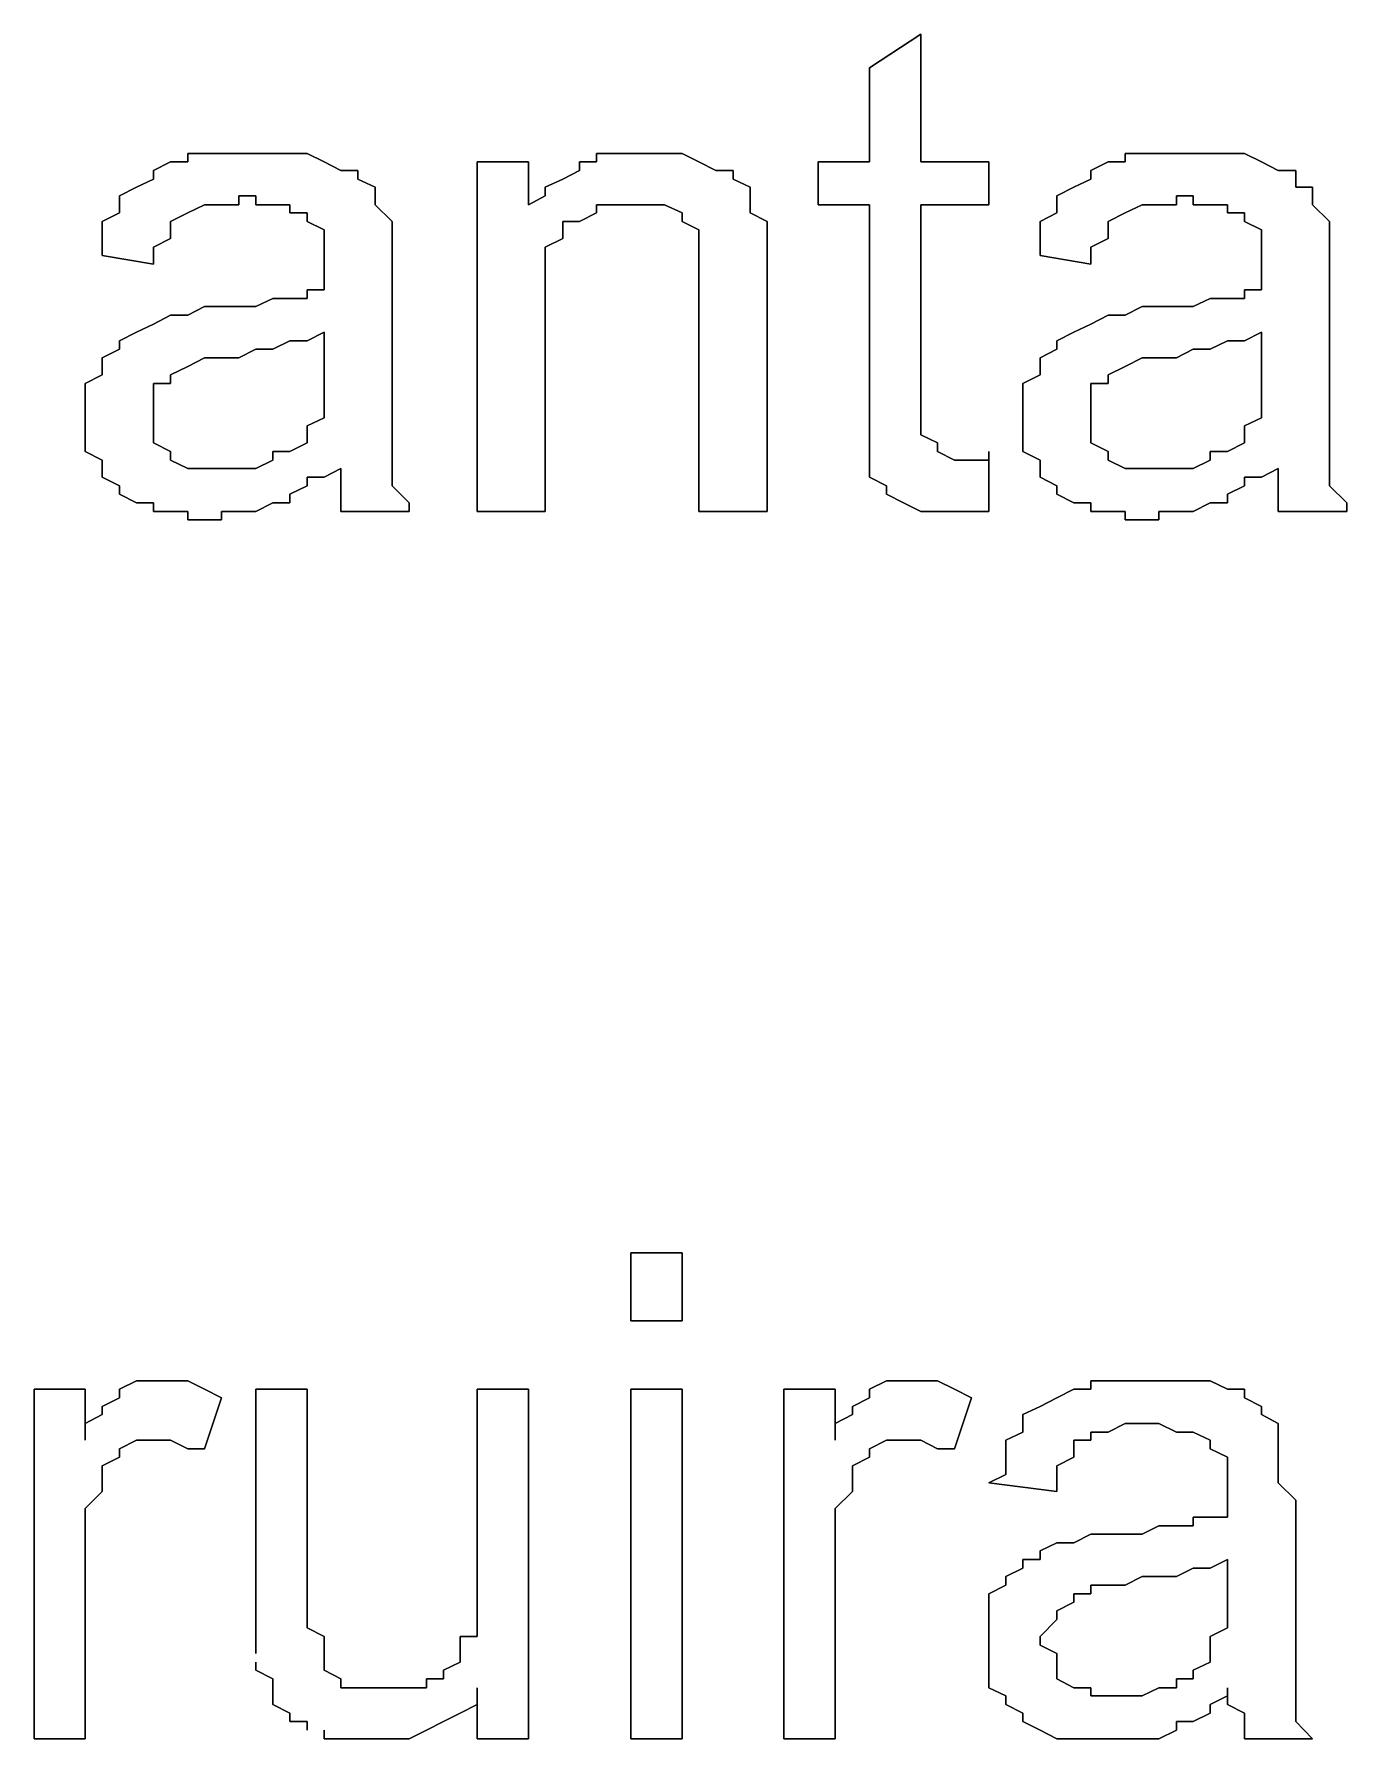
# Model space of a CAD drawing. Header units: metres. Extents: x 2.9 to 42.8, y 1.7 to 28.7.
# Drawn here: x 38.4704 to 38.7421, y 17.8364 to 18.1892 of the extents above; entities that cross this region are included whole.
import ezdxf

# ---------------------------------------------------------------- set-up
doc = ezdxf.new("R2010")
doc.units = ezdxf.units.M
doc.layers.add('GRIS', color=8, linetype='Continuous')

msp = doc.modelspace()

# ---------------------------------------------------------------- linework, layer by layer
at = {"layer": 'GRIS', "lineweight": -3}
for points in [[(38.6539, 18.1892), (38.6433, 18.1822), (38.6539, 18.1892)], [(38.6539, 18.1628), (38.6539, 18.1892), (38.6539, 18.1628)], [(38.6433, 18.1822), (38.6433, 18.1628), (38.6433, 18.1822)], [(38.4986, 18.1628), (38.4951, 18.161), (38.4986, 18.1628)], [(38.5022, 18.1628), (38.4986, 18.1628), (38.5022, 18.1628)], [(38.5057, 18.1645), (38.5022, 18.1645), (38.5057, 18.1645)], [(38.5022, 18.1645), (38.5022, 18.1628), (38.5022, 18.1645)], [(38.5092, 18.1645), (38.5057, 18.1645), (38.5092, 18.1645)], [(38.5128, 18.1645), (38.5092, 18.1645), (38.5128, 18.1645)], [(38.5163, 18.1645), (38.5128, 18.1645), (38.5163, 18.1645)], [(38.5198, 18.1645), (38.5163, 18.1645), (38.5198, 18.1645)], [(38.5233, 18.1645), (38.5198, 18.1645), (38.5233, 18.1645)], [(38.5269, 18.1645), (38.5233, 18.1645), (38.5269, 18.1645)], [(38.5304, 18.1628), (38.5269, 18.1645), (38.5304, 18.1628)], [(38.5339, 18.161), (38.5304, 18.1628), (38.5339, 18.161)], [(38.5727, 18.1628), (38.5621, 18.1628), (38.5727, 18.1628)], [(38.5621, 18.1628), (38.5621, 18.0904), (38.5621, 18.1628)], [(38.5727, 18.1539), (38.5727, 18.1628), (38.5727, 18.1539)], [(38.5868, 18.1628), (38.5833, 18.1628), (38.5868, 18.1628)], [(38.5833, 18.1628), (38.5833, 18.161), (38.5833, 18.1628)], [(38.5904, 18.1645), (38.5868, 18.1645), (38.5904, 18.1645)], [(38.5868, 18.1645), (38.5868, 18.1628), (38.5868, 18.1645)], [(38.5939, 18.1645), (38.5904, 18.1645), (38.5939, 18.1645)], [(38.5974, 18.1645), (38.5939, 18.1645), (38.5974, 18.1645)], [(38.6009, 18.1645), (38.5974, 18.1645), (38.6009, 18.1645)], [(38.6045, 18.1645), (38.6009, 18.1645), (38.6045, 18.1645)], [(38.608, 18.1628), (38.6045, 18.1645), (38.608, 18.1628)], [(38.6115, 18.161), (38.608, 18.1628), (38.6115, 18.161)], [(38.6433, 18.1628), (38.6327, 18.1628), (38.6433, 18.1628)], [(38.6327, 18.1628), (38.6327, 18.1539), (38.6327, 18.1628)], [(38.668, 18.1628), (38.6539, 18.1628), (38.668, 18.1628)], [(38.668, 18.1539), (38.668, 18.1628), (38.668, 18.1539)], [(38.6927, 18.1628), (38.6891, 18.161), (38.6927, 18.1628)], [(38.6962, 18.1628), (38.6927, 18.1628), (38.6962, 18.1628)], [(38.6997, 18.1645), (38.6962, 18.1645), (38.6997, 18.1645)], [(38.6962, 18.1645), (38.6962, 18.1628), (38.6962, 18.1645)], [(38.7032, 18.1645), (38.6997, 18.1645), (38.7032, 18.1645)], [(38.7068, 18.1645), (38.7032, 18.1645), (38.7068, 18.1645)], [(38.7103, 18.1645), (38.7068, 18.1645), (38.7103, 18.1645)], [(38.7138, 18.1645), (38.7103, 18.1645), (38.7138, 18.1645)], [(38.7174, 18.1645), (38.7138, 18.1645), (38.7174, 18.1645)], [(38.7209, 18.1645), (38.7174, 18.1645), (38.7209, 18.1645)], [(38.7244, 18.1628), (38.7209, 18.1645), (38.7244, 18.1628)], [(38.7279, 18.161), (38.7244, 18.1628), (38.7279, 18.161)], [(38.4951, 18.1592), (38.4916, 18.1575), (38.4951, 18.1592)], [(38.4951, 18.161), (38.4951, 18.1592), (38.4951, 18.161)], [(38.5374, 18.161), (38.5339, 18.161), (38.5374, 18.161)], [(38.5374, 18.1592), (38.5374, 18.161), (38.5374, 18.1592)], [(38.541, 18.1575), (38.5374, 18.1592), (38.541, 18.1575)], [(38.5798, 18.1592), (38.5762, 18.1575), (38.5798, 18.1592)], [(38.5833, 18.161), (38.5798, 18.1592), (38.5833, 18.161)], [(38.6151, 18.161), (38.6115, 18.161), (38.6151, 18.161)], [(38.6151, 18.1592), (38.6151, 18.161), (38.6151, 18.1592)], [(38.6186, 18.1575), (38.6151, 18.1592), (38.6186, 18.1575)], [(38.6891, 18.1592), (38.6856, 18.1575), (38.6891, 18.1592)], [(38.6891, 18.161), (38.6891, 18.1592), (38.6891, 18.161)], [(38.7315, 18.161), (38.7279, 18.161), (38.7315, 18.161)], [(38.7315, 18.1592), (38.7315, 18.161), (38.7315, 18.1592)], [(38.7315, 18.1575), (38.7315, 18.1592), (38.7315, 18.1575)], [(38.4916, 18.1575), (38.4881, 18.1557), (38.4916, 18.1575)], [(38.4881, 18.1557), (38.4881, 18.1539), (38.4881, 18.1557)], [(38.5128, 18.1539), (38.5128, 18.1557), (38.5128, 18.1539)], [(38.5128, 18.1557), (38.5163, 18.1557), (38.5128, 18.1557)], [(38.5163, 18.1557), (38.5163, 18.1539), (38.5163, 18.1557)], [(38.541, 18.1557), (38.541, 18.1575), (38.541, 18.1557)], [(38.541, 18.1539), (38.541, 18.1557), (38.541, 18.1539)], [(38.5762, 18.1557), (38.5727, 18.1539), (38.5762, 18.1557)], [(38.5762, 18.1575), (38.5762, 18.1557), (38.5762, 18.1575)], [(38.6186, 18.1557), (38.6186, 18.1575), (38.6186, 18.1557)], [(38.6186, 18.1539), (38.6186, 18.1557), (38.6186, 18.1539)], [(38.6856, 18.1575), (38.6821, 18.1557), (38.6856, 18.1575)], [(38.6821, 18.1557), (38.6821, 18.1539), (38.6821, 18.1557)], [(38.7068, 18.1539), (38.7068, 18.1557), (38.7068, 18.1539)], [(38.7068, 18.1557), (38.7103, 18.1557), (38.7068, 18.1557)], [(38.7103, 18.1557), (38.7103, 18.1539), (38.7103, 18.1557)], [(38.735, 18.1575), (38.7315, 18.1575), (38.735, 18.1575)], [(38.735, 18.1557), (38.735, 18.1575), (38.735, 18.1557)], [(38.735, 18.1539), (38.735, 18.1557), (38.735, 18.1539)], [(38.4881, 18.1522), (38.4845, 18.1504), (38.4881, 18.1522)], [(38.4881, 18.1539), (38.4881, 18.1522), (38.4881, 18.1539)], [(38.4986, 18.1504), (38.5022, 18.1522), (38.4986, 18.1504)], [(38.5022, 18.1522), (38.5057, 18.1539), (38.5022, 18.1522)], [(38.5057, 18.1539), (38.5092, 18.1539), (38.5057, 18.1539)], [(38.5092, 18.1539), (38.5128, 18.1539), (38.5092, 18.1539)], [(38.5163, 18.1539), (38.5198, 18.1539), (38.5163, 18.1539)], [(38.5198, 18.1539), (38.5233, 18.1539), (38.5198, 18.1539)], [(38.5233, 18.1539), (38.5233, 18.1522), (38.5233, 18.1539)], [(38.5233, 18.1522), (38.5269, 18.1522), (38.5233, 18.1522)], [(38.5269, 18.1522), (38.5269, 18.1504), (38.5269, 18.1522)], [(38.5445, 18.1504), (38.541, 18.1539), (38.5445, 18.1504)], [(38.5833, 18.1504), (38.5868, 18.1522), (38.5833, 18.1504)], [(38.5868, 18.1522), (38.5868, 18.1539), (38.5868, 18.1522)], [(38.5868, 18.1539), (38.5904, 18.1539), (38.5868, 18.1539)], [(38.5904, 18.1539), (38.5939, 18.1539), (38.5904, 18.1539)], [(38.5939, 18.1539), (38.5974, 18.1539), (38.5939, 18.1539)], [(38.5974, 18.1539), (38.6009, 18.1539), (38.5974, 18.1539)], [(38.6009, 18.1539), (38.6045, 18.1522), (38.6009, 18.1539)], [(38.6045, 18.1522), (38.6045, 18.1504), (38.6045, 18.1522)], [(38.6186, 18.1522), (38.6186, 18.1539), (38.6186, 18.1522)], [(38.6221, 18.1504), (38.6186, 18.1522), (38.6221, 18.1504)], [(38.6327, 18.1539), (38.6433, 18.1539), (38.6327, 18.1539)], [(38.6433, 18.1539), (38.6433, 18.1116), (38.6433, 18.1539)], [(38.6539, 18.1116), (38.6539, 18.1539), (38.6539, 18.1116)], [(38.6539, 18.1539), (38.668, 18.1539), (38.6539, 18.1539)], [(38.6821, 18.1522), (38.6786, 18.1504), (38.6821, 18.1522)], [(38.6821, 18.1539), (38.6821, 18.1522), (38.6821, 18.1539)], [(38.6927, 18.1504), (38.6962, 18.1522), (38.6927, 18.1504)], [(38.6962, 18.1522), (38.6997, 18.1539), (38.6962, 18.1522)], [(38.6997, 18.1539), (38.7032, 18.1539), (38.6997, 18.1539)], [(38.7032, 18.1539), (38.7068, 18.1539), (38.7032, 18.1539)], [(38.7103, 18.1539), (38.7138, 18.1539), (38.7103, 18.1539)], [(38.7138, 18.1539), (38.7174, 18.1539), (38.7138, 18.1539)], [(38.7174, 18.1539), (38.7174, 18.1522), (38.7174, 18.1539)], [(38.7174, 18.1522), (38.7209, 18.1522), (38.7174, 18.1522)], [(38.7209, 18.1522), (38.7209, 18.1504), (38.7209, 18.1522)], [(38.7385, 18.1504), (38.735, 18.1539), (38.7385, 18.1504)], [(38.4845, 18.1504), (38.4845, 18.1469), (38.4845, 18.1504)], [(38.4986, 18.1487), (38.4986, 18.1504), (38.4986, 18.1487)], [(38.4986, 18.1469), (38.4986, 18.1487), (38.4986, 18.1469)], [(38.5269, 18.1504), (38.5304, 18.1487), (38.5269, 18.1504)], [(38.5304, 18.1487), (38.5304, 18.1469), (38.5304, 18.1487)], [(38.5445, 18.1487), (38.5445, 18.1504), (38.5445, 18.1487)], [(38.5445, 18.1469), (38.5445, 18.1487), (38.5445, 18.1469)], [(38.5798, 18.1487), (38.5798, 18.1504), (38.5798, 18.1487)], [(38.5798, 18.1504), (38.5833, 18.1504), (38.5798, 18.1504)], [(38.5798, 18.1469), (38.5798, 18.1487), (38.5798, 18.1469)], [(38.6045, 18.1504), (38.608, 18.1487), (38.6045, 18.1504)], [(38.608, 18.1487), (38.608, 18.1469), (38.608, 18.1487)], [(38.6221, 18.1469), (38.6221, 18.1504), (38.6221, 18.1469)], [(38.6786, 18.1504), (38.6786, 18.1469), (38.6786, 18.1504)], [(38.6927, 18.1487), (38.6927, 18.1504), (38.6927, 18.1487)], [(38.6927, 18.1469), (38.6927, 18.1487), (38.6927, 18.1469)], [(38.7209, 18.1504), (38.7244, 18.1487), (38.7209, 18.1504)], [(38.7244, 18.1487), (38.7244, 18.1469), (38.7244, 18.1487)], [(38.7385, 18.1487), (38.7385, 18.1504), (38.7385, 18.1487)], [(38.7385, 18.1469), (38.7385, 18.1487), (38.7385, 18.1469)], [(38.4845, 18.1469), (38.4845, 18.1451), (38.4845, 18.1469)], [(38.4845, 18.1451), (38.4845, 18.1434), (38.4845, 18.1451)], [(38.4951, 18.1451), (38.4986, 18.1469), (38.4951, 18.1451)], [(38.4951, 18.1416), (38.4951, 18.1451), (38.4951, 18.1416)], [(38.5304, 18.1469), (38.5304, 18.1451), (38.5304, 18.1469)], [(38.5304, 18.1451), (38.5304, 18.1434), (38.5304, 18.1451)], [(38.5445, 18.1451), (38.5445, 18.1469), (38.5445, 18.1451)], [(38.5445, 18.1434), (38.5445, 18.1451), (38.5445, 18.1434)], [(38.5762, 18.1451), (38.5798, 18.1469), (38.5762, 18.1451)], [(38.5762, 18.1434), (38.5762, 18.1451), (38.5762, 18.1434)], [(38.608, 18.1469), (38.608, 18.1451), (38.608, 18.1469)], [(38.608, 18.1451), (38.608, 18.1434), (38.608, 18.1451)], [(38.6221, 18.1451), (38.6221, 18.1469), (38.6221, 18.1451)], [(38.6221, 18.1434), (38.6221, 18.1451), (38.6221, 18.1434)], [(38.6786, 18.1469), (38.6786, 18.1451), (38.6786, 18.1469)], [(38.6786, 18.1451), (38.6786, 18.1434), (38.6786, 18.1451)], [(38.6891, 18.1451), (38.6927, 18.1469), (38.6891, 18.1451)], [(38.6891, 18.1416), (38.6891, 18.1451), (38.6891, 18.1416)], [(38.7244, 18.1469), (38.7244, 18.1451), (38.7244, 18.1469)], [(38.7244, 18.1451), (38.7244, 18.1434), (38.7244, 18.1451)], [(38.7385, 18.1451), (38.7385, 18.1469), (38.7385, 18.1451)], [(38.7385, 18.1434), (38.7385, 18.1451), (38.7385, 18.1434)], [(38.4845, 18.1434), (38.4951, 18.1416), (38.4845, 18.1434)], [(38.5304, 18.1434), (38.5304, 18.1398), (38.5304, 18.1434)], [(38.5445, 18.1398), (38.5445, 18.1434), (38.5445, 18.1398)], [(38.5762, 18.1398), (38.5762, 18.1434), (38.5762, 18.1398)], [(38.608, 18.1434), (38.608, 18.1398), (38.608, 18.1434)], [(38.6221, 18.1416), (38.6221, 18.1434), (38.6221, 18.1416)], [(38.6221, 18.1381), (38.6221, 18.1416), (38.6221, 18.1381)], [(38.6786, 18.1434), (38.6891, 18.1416), (38.6786, 18.1434)], [(38.7244, 18.1434), (38.7244, 18.1398), (38.7244, 18.1434)], [(38.7385, 18.1398), (38.7385, 18.1434), (38.7385, 18.1398)], [(38.5304, 18.1398), (38.5304, 18.1363), (38.5304, 18.1398)], [(38.5445, 18.1381), (38.5445, 18.1398), (38.5445, 18.1381)], [(38.5445, 18.1222), (38.5445, 18.1381), (38.5445, 18.1222)], [(38.5762, 18.1381), (38.5762, 18.1398), (38.5762, 18.1381)], [(38.5762, 18.1363), (38.5762, 18.1381), (38.5762, 18.1363)], [(38.608, 18.1398), (38.608, 18.1381), (38.608, 18.1398)], [(38.608, 18.1381), (38.608, 18.1345), (38.608, 18.1381)], [(38.6221, 18.1363), (38.6221, 18.1381), (38.6221, 18.1363)], [(38.7244, 18.1398), (38.7244, 18.1363), (38.7244, 18.1398)], [(38.7385, 18.1381), (38.7385, 18.1398), (38.7385, 18.1381)], [(38.7385, 18.1222), (38.7385, 18.1381), (38.7385, 18.1222)], [(38.5198, 18.1345), (38.5163, 18.1328), (38.5198, 18.1345)], [(38.5233, 18.1345), (38.5198, 18.1345), (38.5233, 18.1345)], [(38.5269, 18.1345), (38.5233, 18.1345), (38.5269, 18.1345)], [(38.5304, 18.1363), (38.5269, 18.1363), (38.5304, 18.1363)], [(38.5269, 18.1363), (38.5269, 18.1345), (38.5269, 18.1363)], [(38.5762, 18.1328), (38.5762, 18.1363), (38.5762, 18.1328)], [(38.608, 18.1345), (38.608, 18.0904), (38.608, 18.1345)], [(38.6221, 18.0904), (38.6221, 18.1363), (38.6221, 18.0904)], [(38.7138, 18.1345), (38.7103, 18.1328), (38.7138, 18.1345)], [(38.7174, 18.1345), (38.7138, 18.1345), (38.7174, 18.1345)], [(38.7209, 18.1345), (38.7174, 18.1345), (38.7209, 18.1345)], [(38.7244, 18.1363), (38.7209, 18.1363), (38.7244, 18.1363)], [(38.7209, 18.1363), (38.7209, 18.1345), (38.7209, 18.1363)], [(38.4986, 18.131), (38.4951, 18.1292), (38.4986, 18.131)], [(38.5022, 18.131), (38.4986, 18.131), (38.5022, 18.131)], [(38.5057, 18.1328), (38.5022, 18.131), (38.5057, 18.1328)], [(38.5092, 18.1328), (38.5057, 18.1328), (38.5092, 18.1328)], [(38.5128, 18.1328), (38.5092, 18.1328), (38.5128, 18.1328)], [(38.5163, 18.1328), (38.5128, 18.1328), (38.5163, 18.1328)], [(38.5762, 18.131), (38.5762, 18.1328), (38.5762, 18.131)], [(38.5762, 18.0904), (38.5762, 18.131), (38.5762, 18.0904)], [(38.6927, 18.131), (38.6891, 18.1292), (38.6927, 18.131)], [(38.6962, 18.131), (38.6927, 18.131), (38.6962, 18.131)], [(38.6997, 18.1328), (38.6962, 18.131), (38.6997, 18.1328)], [(38.7032, 18.1328), (38.6997, 18.1328), (38.7032, 18.1328)], [(38.7068, 18.1328), (38.7032, 18.1328), (38.7068, 18.1328)], [(38.7103, 18.1328), (38.7068, 18.1328), (38.7103, 18.1328)], [(38.4916, 18.1275), (38.4881, 18.1257), (38.4916, 18.1275)], [(38.4951, 18.1292), (38.4916, 18.1275), (38.4951, 18.1292)], [(38.5269, 18.1257), (38.5304, 18.1275), (38.5269, 18.1257)], [(38.5304, 18.1275), (38.5304, 18.1222), (38.5304, 18.1275)], [(38.6856, 18.1275), (38.6821, 18.1257), (38.6856, 18.1275)], [(38.6891, 18.1292), (38.6856, 18.1275), (38.6891, 18.1292)], [(38.7209, 18.1257), (38.7244, 18.1275), (38.7209, 18.1257)], [(38.7244, 18.1275), (38.7244, 18.1222), (38.7244, 18.1275)], [(38.4881, 18.124), (38.4845, 18.1222), (38.4881, 18.124)], [(38.4881, 18.1257), (38.4881, 18.124), (38.4881, 18.1257)], [(38.5128, 18.1222), (38.5163, 18.124), (38.5128, 18.1222)], [(38.5163, 18.124), (38.5198, 18.124), (38.5163, 18.124)], [(38.5198, 18.124), (38.5233, 18.1257), (38.5198, 18.124)], [(38.5233, 18.1257), (38.5269, 18.1257), (38.5233, 18.1257)], [(38.6821, 18.124), (38.6786, 18.1222), (38.6821, 18.124)], [(38.6821, 18.1257), (38.6821, 18.124), (38.6821, 18.1257)], [(38.7068, 18.1222), (38.7103, 18.124), (38.7068, 18.1222)], [(38.7103, 18.124), (38.7138, 18.124), (38.7103, 18.124)], [(38.7138, 18.124), (38.7174, 18.1257), (38.7138, 18.124)], [(38.7174, 18.1257), (38.7209, 18.1257), (38.7174, 18.1257)], [(38.4845, 18.1222), (38.4845, 18.1204), (38.4845, 18.1222)], [(38.4845, 18.1204), (38.4845, 18.1187), (38.4845, 18.1204)], [(38.4986, 18.1187), (38.5022, 18.1204), (38.4986, 18.1187)], [(38.5022, 18.1204), (38.5057, 18.1222), (38.5022, 18.1204)], [(38.5057, 18.1222), (38.5092, 18.1222), (38.5057, 18.1222)], [(38.5092, 18.1222), (38.5128, 18.1222), (38.5092, 18.1222)], [(38.5304, 18.1222), (38.5304, 18.1187), (38.5304, 18.1222)], [(38.5445, 18.1169), (38.5445, 18.1222), (38.5445, 18.1169)], [(38.6786, 18.1222), (38.6786, 18.1204), (38.6786, 18.1222)], [(38.6786, 18.1204), (38.6786, 18.1187), (38.6786, 18.1204)], [(38.6927, 18.1187), (38.6962, 18.1204), (38.6927, 18.1187)], [(38.6962, 18.1204), (38.6997, 18.1222), (38.6962, 18.1204)], [(38.6997, 18.1222), (38.7032, 18.1222), (38.6997, 18.1222)], [(38.7032, 18.1222), (38.7068, 18.1222), (38.7032, 18.1222)], [(38.7244, 18.1222), (38.7244, 18.1187), (38.7244, 18.1222)], [(38.7385, 18.1169), (38.7385, 18.1222), (38.7385, 18.1169)], [(38.4845, 18.1187), (38.481, 18.1169), (38.4845, 18.1187)], [(38.481, 18.1169), (38.481, 18.1151), (38.481, 18.1169)], [(38.4951, 18.1134), (38.4951, 18.1169), (38.4951, 18.1134)], [(38.4951, 18.1169), (38.4986, 18.1169), (38.4951, 18.1169)], [(38.4986, 18.1169), (38.4986, 18.1187), (38.4986, 18.1169)], [(38.5304, 18.1187), (38.5304, 18.1169), (38.5304, 18.1187)], [(38.5304, 18.1169), (38.5304, 18.1151), (38.5304, 18.1169)], [(38.5445, 18.1151), (38.5445, 18.1169), (38.5445, 18.1151)], [(38.6786, 18.1187), (38.675, 18.1169), (38.6786, 18.1187)], [(38.675, 18.1169), (38.675, 18.1151), (38.675, 18.1169)], [(38.6891, 18.1134), (38.6891, 18.1169), (38.6891, 18.1134)], [(38.6891, 18.1169), (38.6927, 18.1169), (38.6891, 18.1169)], [(38.6927, 18.1169), (38.6927, 18.1187), (38.6927, 18.1169)], [(38.7244, 18.1187), (38.7244, 18.1169), (38.7244, 18.1187)], [(38.7244, 18.1169), (38.7244, 18.1151), (38.7244, 18.1169)], [(38.7385, 18.1151), (38.7385, 18.1169), (38.7385, 18.1151)], [(38.481, 18.1151), (38.481, 18.1134), (38.481, 18.1151)], [(38.481, 18.1134), (38.481, 18.1098), (38.481, 18.1134)], [(38.4951, 18.1116), (38.4951, 18.1134), (38.4951, 18.1116)], [(38.5304, 18.1151), (38.5304, 18.1116), (38.5304, 18.1151)], [(38.5445, 18.1116), (38.5445, 18.1151), (38.5445, 18.1116)], [(38.675, 18.1151), (38.675, 18.1134), (38.675, 18.1151)], [(38.675, 18.1134), (38.675, 18.1098), (38.675, 18.1134)], [(38.6891, 18.1116), (38.6891, 18.1134), (38.6891, 18.1116)], [(38.7244, 18.1151), (38.7244, 18.1116), (38.7244, 18.1151)], [(38.7385, 18.1116), (38.7385, 18.1151), (38.7385, 18.1116)], [(38.481, 18.1098), (38.481, 18.1081), (38.481, 18.1098)], [(38.4951, 18.1098), (38.4951, 18.1116), (38.4951, 18.1098)], [(38.4951, 18.1081), (38.4951, 18.1098), (38.4951, 18.1081)], [(38.5304, 18.1098), (38.5269, 18.1081), (38.5304, 18.1098)], [(38.5304, 18.1116), (38.5304, 18.1098), (38.5304, 18.1116)], [(38.5445, 18.1081), (38.5445, 18.1116), (38.5445, 18.1081)], [(38.6433, 18.1116), (38.6433, 18.1081), (38.6433, 18.1116)], [(38.6539, 18.1081), (38.6539, 18.1116), (38.6539, 18.1081)], [(38.675, 18.1098), (38.675, 18.1081), (38.675, 18.1098)], [(38.6891, 18.1098), (38.6891, 18.1116), (38.6891, 18.1098)], [(38.6891, 18.1081), (38.6891, 18.1098), (38.6891, 18.1081)], [(38.7244, 18.1098), (38.7209, 18.1081), (38.7244, 18.1098)], [(38.7244, 18.1116), (38.7244, 18.1098), (38.7244, 18.1116)], [(38.7385, 18.1081), (38.7385, 18.1116), (38.7385, 18.1081)], [(38.481, 18.1081), (38.481, 18.1046), (38.481, 18.1081)], [(38.4951, 18.1063), (38.4951, 18.1081), (38.4951, 18.1063)], [(38.4951, 18.1046), (38.4951, 18.1063), (38.4951, 18.1046)], [(38.5269, 18.1081), (38.5269, 18.1063), (38.5269, 18.1081)], [(38.5269, 18.1063), (38.5269, 18.1046), (38.5269, 18.1063)], [(38.5445, 18.1063), (38.5445, 18.1081), (38.5445, 18.1063)], [(38.5445, 18.1046), (38.5445, 18.1063), (38.5445, 18.1046)], [(38.6433, 18.1081), (38.6433, 18.1063), (38.6433, 18.1081)], [(38.6433, 18.1063), (38.6433, 18.1028), (38.6433, 18.1063)], [(38.6539, 18.1063), (38.6539, 18.1081), (38.6539, 18.1063)], [(38.6574, 18.1046), (38.6539, 18.1063), (38.6574, 18.1046)], [(38.675, 18.1081), (38.675, 18.1046), (38.675, 18.1081)], [(38.6891, 18.1063), (38.6891, 18.1081), (38.6891, 18.1063)], [(38.6891, 18.1046), (38.6891, 18.1063), (38.6891, 18.1046)], [(38.7209, 18.1081), (38.7209, 18.1063), (38.7209, 18.1081)], [(38.7209, 18.1063), (38.7209, 18.1046), (38.7209, 18.1063)], [(38.7385, 18.1063), (38.7385, 18.1081), (38.7385, 18.1063)], [(38.7385, 18.1046), (38.7385, 18.1063), (38.7385, 18.1046)], [(38.481, 18.1046), (38.481, 18.1028), (38.481, 18.1046)], [(38.481, 18.1028), (38.4845, 18.101), (38.481, 18.1028)], [(38.4986, 18.1028), (38.4951, 18.1046), (38.4986, 18.1028)], [(38.4986, 18.101), (38.4986, 18.1028), (38.4986, 18.101)], [(38.5233, 18.1028), (38.5198, 18.1028), (38.5233, 18.1028)], [(38.5198, 18.1028), (38.5198, 18.101), (38.5198, 18.1028)], [(38.5269, 18.1046), (38.5233, 18.1028), (38.5269, 18.1046)], [(38.5445, 18.1028), (38.5445, 18.1046), (38.5445, 18.1028)], [(38.5445, 18.101), (38.5445, 18.1028), (38.5445, 18.101)], [(38.6433, 18.1028), (38.6433, 18.101), (38.6433, 18.1028)], [(38.6574, 18.1028), (38.6574, 18.1046), (38.6574, 18.1028)], [(38.6609, 18.101), (38.6574, 18.1028), (38.6609, 18.101)], [(38.668, 18.1028), (38.668, 18.101), (38.668, 18.1028)], [(38.668, 18.0904), (38.668, 18.1028), (38.668, 18.0904)], [(38.675, 18.1046), (38.675, 18.1028), (38.675, 18.1046)], [(38.675, 18.1028), (38.6786, 18.101), (38.675, 18.1028)], [(38.6927, 18.1028), (38.6891, 18.1046), (38.6927, 18.1028)], [(38.6927, 18.101), (38.6927, 18.1028), (38.6927, 18.101)], [(38.7174, 18.1028), (38.7138, 18.1028), (38.7174, 18.1028)], [(38.7138, 18.1028), (38.7138, 18.101), (38.7138, 18.1028)], [(38.7209, 18.1046), (38.7174, 18.1028), (38.7209, 18.1046)], [(38.7385, 18.1028), (38.7385, 18.1046), (38.7385, 18.1028)], [(38.7385, 18.101), (38.7385, 18.1028), (38.7385, 18.101)], [(38.4845, 18.101), (38.4845, 18.0993), (38.4845, 18.101)], [(38.4845, 18.0993), (38.4845, 18.0975), (38.4845, 18.0993)], [(38.5022, 18.0993), (38.4986, 18.101), (38.5022, 18.0993)], [(38.5057, 18.0993), (38.5022, 18.0993), (38.5057, 18.0993)], [(38.5092, 18.0993), (38.5057, 18.0993), (38.5092, 18.0993)], [(38.5128, 18.0993), (38.5092, 18.0993), (38.5128, 18.0993)], [(38.5163, 18.0993), (38.5128, 18.0993), (38.5163, 18.0993)], [(38.5198, 18.101), (38.5163, 18.0993), (38.5198, 18.101)], [(38.5304, 18.0975), (38.5339, 18.0993), (38.5304, 18.0975)], [(38.5339, 18.0993), (38.5339, 18.0975), (38.5339, 18.0993)], [(38.5445, 18.0993), (38.5445, 18.101), (38.5445, 18.0993)], [(38.5445, 18.0975), (38.5445, 18.0993), (38.5445, 18.0975)], [(38.6433, 18.101), (38.6433, 18.0993), (38.6433, 18.101)], [(38.6433, 18.0993), (38.6433, 18.0975), (38.6433, 18.0993)], [(38.6644, 18.101), (38.6609, 18.101), (38.6644, 18.101)], [(38.668, 18.101), (38.6644, 18.101), (38.668, 18.101)], [(38.6786, 18.101), (38.6786, 18.0993), (38.6786, 18.101)], [(38.6786, 18.0993), (38.6786, 18.0975), (38.6786, 18.0993)], [(38.6962, 18.0993), (38.6927, 18.101), (38.6962, 18.0993)], [(38.6997, 18.0993), (38.6962, 18.0993), (38.6997, 18.0993)], [(38.7032, 18.0993), (38.6997, 18.0993), (38.7032, 18.0993)], [(38.7068, 18.0993), (38.7032, 18.0993), (38.7068, 18.0993)], [(38.7103, 18.0993), (38.7068, 18.0993), (38.7103, 18.0993)], [(38.7138, 18.101), (38.7103, 18.0993), (38.7138, 18.101)], [(38.7244, 18.0975), (38.7279, 18.0993), (38.7244, 18.0975)], [(38.7279, 18.0993), (38.7279, 18.0975), (38.7279, 18.0993)], [(38.7385, 18.0993), (38.7385, 18.101), (38.7385, 18.0993)], [(38.7385, 18.0975), (38.7385, 18.0993), (38.7385, 18.0975)], [(38.4845, 18.0975), (38.4881, 18.0957), (38.4845, 18.0975)], [(38.4881, 18.0957), (38.4881, 18.094), (38.4881, 18.0957)], [(38.5233, 18.094), (38.5269, 18.0957), (38.5233, 18.094)], [(38.5269, 18.0957), (38.5269, 18.0975), (38.5269, 18.0957)], [(38.5269, 18.0975), (38.5304, 18.0975), (38.5269, 18.0975)], [(38.5339, 18.0975), (38.5339, 18.0957), (38.5339, 18.0975)], [(38.5339, 18.0957), (38.5339, 18.0922), (38.5339, 18.0957)], [(38.5445, 18.0957), (38.5445, 18.0975), (38.5445, 18.0957)], [(38.548, 18.0922), (38.5445, 18.0957), (38.548, 18.0922)], [(38.6433, 18.0975), (38.6468, 18.0957), (38.6433, 18.0975)], [(38.6468, 18.0957), (38.6468, 18.094), (38.6468, 18.0957)], [(38.6786, 18.0975), (38.6821, 18.0957), (38.6786, 18.0975)], [(38.6821, 18.0957), (38.6821, 18.094), (38.6821, 18.0957)], [(38.7174, 18.094), (38.7209, 18.0957), (38.7174, 18.094)], [(38.7209, 18.0957), (38.7209, 18.0975), (38.7209, 18.0957)], [(38.7209, 18.0975), (38.7244, 18.0975), (38.7209, 18.0975)], [(38.7279, 18.0975), (38.7279, 18.0957), (38.7279, 18.0975)], [(38.7279, 18.0957), (38.7279, 18.0922), (38.7279, 18.0957)], [(38.7385, 18.0957), (38.7385, 18.0975), (38.7385, 18.0957)], [(38.7421, 18.0922), (38.7385, 18.0957), (38.7421, 18.0922)], [(38.4881, 18.094), (38.4916, 18.0922), (38.4881, 18.094)], [(38.4916, 18.0922), (38.4951, 18.0922), (38.4916, 18.0922)], [(38.4951, 18.0922), (38.4951, 18.0904), (38.4951, 18.0922)], [(38.5163, 18.0904), (38.5198, 18.0922), (38.5163, 18.0904)], [(38.5198, 18.0922), (38.5233, 18.0922), (38.5198, 18.0922)], [(38.5233, 18.0922), (38.5233, 18.094), (38.5233, 18.0922)], [(38.5339, 18.0922), (38.5339, 18.0904), (38.5339, 18.0922)], [(38.548, 18.0904), (38.548, 18.0922), (38.548, 18.0904)], [(38.6468, 18.094), (38.6503, 18.0922), (38.6468, 18.094)], [(38.6503, 18.0922), (38.6539, 18.0904), (38.6503, 18.0922)], [(38.6821, 18.094), (38.6856, 18.0922), (38.6821, 18.094)], [(38.6856, 18.0922), (38.6891, 18.0922), (38.6856, 18.0922)], [(38.6891, 18.0922), (38.6891, 18.0904), (38.6891, 18.0922)], [(38.7103, 18.0904), (38.7138, 18.0922), (38.7103, 18.0904)], [(38.7138, 18.0922), (38.7174, 18.0922), (38.7138, 18.0922)], [(38.7174, 18.0922), (38.7174, 18.094), (38.7174, 18.0922)], [(38.7279, 18.0922), (38.7279, 18.0904), (38.7279, 18.0922)], [(38.7421, 18.0904), (38.7421, 18.0922), (38.7421, 18.0904)], [(38.4951, 18.0904), (38.4986, 18.0904), (38.4951, 18.0904)], [(38.4986, 18.0904), (38.5022, 18.0904), (38.4986, 18.0904)], [(38.5022, 18.0904), (38.5022, 18.0887), (38.5022, 18.0904)], [(38.5022, 18.0887), (38.5057, 18.0887), (38.5022, 18.0887)], [(38.5057, 18.0887), (38.5092, 18.0887), (38.5057, 18.0887)], [(38.5092, 18.0887), (38.5092, 18.0904), (38.5092, 18.0887)], [(38.5092, 18.0904), (38.5128, 18.0904), (38.5092, 18.0904)], [(38.5128, 18.0904), (38.5163, 18.0904), (38.5128, 18.0904)], [(38.5339, 18.0904), (38.548, 18.0904), (38.5339, 18.0904)], [(38.5621, 18.0904), (38.5762, 18.0904), (38.5621, 18.0904)], [(38.608, 18.0904), (38.6221, 18.0904), (38.608, 18.0904)], [(38.6539, 18.0904), (38.6574, 18.0904), (38.6539, 18.0904)], [(38.6574, 18.0904), (38.6609, 18.0904), (38.6574, 18.0904)], [(38.6609, 18.0904), (38.6644, 18.0904), (38.6609, 18.0904)], [(38.6644, 18.0904), (38.668, 18.0904), (38.6644, 18.0904)], [(38.6891, 18.0904), (38.6927, 18.0904), (38.6891, 18.0904)], [(38.6927, 18.0904), (38.6962, 18.0904), (38.6927, 18.0904)], [(38.6962, 18.0904), (38.6962, 18.0887), (38.6962, 18.0904)], [(38.6962, 18.0887), (38.6997, 18.0887), (38.6962, 18.0887)], [(38.6997, 18.0887), (38.7032, 18.0887), (38.6997, 18.0887)], [(38.7032, 18.0887), (38.7032, 18.0904), (38.7032, 18.0887)], [(38.7032, 18.0904), (38.7068, 18.0904), (38.7032, 18.0904)], [(38.7068, 18.0904), (38.7103, 18.0904), (38.7068, 18.0904)], [(38.7279, 18.0904), (38.7421, 18.0904), (38.7279, 18.0904)], [(38.6045, 17.937), (38.5939, 17.937), (38.6045, 17.937)], [(38.5939, 17.937), (38.5939, 17.9229), (38.5939, 17.937)], [(38.6045, 17.9229), (38.6045, 17.937), (38.6045, 17.9229)], [(38.5939, 17.9229), (38.6045, 17.9229), (38.5939, 17.9229)], [(38.481, 17.9088), (38.4704, 17.9088), (38.481, 17.9088)], [(38.4704, 17.9088), (38.4704, 17.8364), (38.4704, 17.9088)], [(38.481, 17.8982), (38.481, 17.9088), (38.481, 17.8982)], [(38.4916, 17.9105), (38.4881, 17.9088), (38.4916, 17.9105)], [(38.4881, 17.9088), (38.4881, 17.907), (38.4881, 17.9088)], [(38.4951, 17.9105), (38.4916, 17.9105), (38.4951, 17.9105)], [(38.4986, 17.9105), (38.4951, 17.9105), (38.4986, 17.9105)], [(38.5022, 17.9105), (38.4986, 17.9105), (38.5022, 17.9105)], [(38.5057, 17.9088), (38.5022, 17.9105), (38.5057, 17.9088)], [(38.5092, 17.907), (38.5057, 17.9088), (38.5092, 17.907)], [(38.5269, 17.9088), (38.5163, 17.9088), (38.5269, 17.9088)], [(38.5163, 17.9088), (38.5163, 17.8647), (38.5163, 17.9088)], [(38.5269, 17.87), (38.5269, 17.9088), (38.5269, 17.87)], [(38.5727, 17.9088), (38.5621, 17.9088), (38.5727, 17.9088)], [(38.5621, 17.9088), (38.5621, 17.87), (38.5621, 17.9088)], [(38.5727, 17.8364), (38.5727, 17.9088), (38.5727, 17.8364)], [(38.6045, 17.9088), (38.5939, 17.9088), (38.6045, 17.9088)], [(38.5939, 17.9088), (38.5939, 17.8364), (38.5939, 17.9088)], [(38.6045, 17.8364), (38.6045, 17.9088), (38.6045, 17.8364)], [(38.6362, 17.9088), (38.6256, 17.9088), (38.6362, 17.9088)], [(38.6256, 17.9088), (38.6256, 17.8364), (38.6256, 17.9088)], [(38.6362, 17.8982), (38.6362, 17.9088), (38.6362, 17.8982)], [(38.6468, 17.9105), (38.6433, 17.9088), (38.6468, 17.9105)], [(38.6433, 17.9088), (38.6433, 17.907), (38.6433, 17.9088)], [(38.6503, 17.9105), (38.6468, 17.9105), (38.6503, 17.9105)], [(38.6539, 17.9105), (38.6503, 17.9105), (38.6539, 17.9105)], [(38.6574, 17.9105), (38.6539, 17.9105), (38.6574, 17.9105)], [(38.6609, 17.9088), (38.6574, 17.9105), (38.6609, 17.9088)], [(38.6644, 17.907), (38.6609, 17.9088), (38.6644, 17.907)], [(38.6856, 17.9088), (38.6821, 17.907), (38.6856, 17.9088)], [(38.6891, 17.9088), (38.6856, 17.9088), (38.6891, 17.9088)], [(38.6927, 17.9105), (38.6891, 17.9105), (38.6927, 17.9105)], [(38.6891, 17.9105), (38.6891, 17.9088), (38.6891, 17.9105)], [(38.6962, 17.9105), (38.6927, 17.9105), (38.6962, 17.9105)], [(38.6997, 17.9105), (38.6962, 17.9105), (38.6997, 17.9105)], [(38.7032, 17.9105), (38.6997, 17.9105), (38.7032, 17.9105)], [(38.7068, 17.9105), (38.7032, 17.9105), (38.7068, 17.9105)], [(38.7103, 17.9105), (38.7068, 17.9105), (38.7103, 17.9105)], [(38.7138, 17.9105), (38.7103, 17.9105), (38.7138, 17.9105)], [(38.7174, 17.9088), (38.7138, 17.9105), (38.7174, 17.9088)], [(38.7209, 17.9088), (38.7174, 17.9088), (38.7209, 17.9088)], [(38.7209, 17.907), (38.7209, 17.9088), (38.7209, 17.907)], [(38.4881, 17.907), (38.4845, 17.9052), (38.4881, 17.907)], [(38.4845, 17.9052), (38.4845, 17.9035), (38.4845, 17.9052)], [(38.5057, 17.8964), (38.5092, 17.907), (38.5057, 17.8964)], [(38.6433, 17.907), (38.6398, 17.9052), (38.6433, 17.907)], [(38.6398, 17.9052), (38.6398, 17.9035), (38.6398, 17.9052)], [(38.6609, 17.8964), (38.6644, 17.907), (38.6609, 17.8964)], [(38.6786, 17.9052), (38.675, 17.9035), (38.6786, 17.9052)], [(38.6821, 17.907), (38.6786, 17.9052), (38.6821, 17.907)], [(38.7244, 17.9052), (38.7209, 17.907), (38.7244, 17.9052)], [(38.7244, 17.9035), (38.7244, 17.9052), (38.7244, 17.9035)], [(38.4845, 17.9035), (38.481, 17.9017), (38.4845, 17.9035)], [(38.481, 17.9017), (38.481, 17.8982), (38.481, 17.9017)], [(38.6398, 17.9035), (38.6362, 17.9017), (38.6398, 17.9035)], [(38.6362, 17.9017), (38.6362, 17.8982), (38.6362, 17.9017)], [(38.675, 17.9035), (38.675, 17.9017), (38.675, 17.9035)], [(38.675, 17.9017), (38.675, 17.8999), (38.675, 17.9017)], [(38.6927, 17.8999), (38.6962, 17.9017), (38.6927, 17.8999)], [(38.6962, 17.9017), (38.6997, 17.9017), (38.6962, 17.9017)], [(38.6997, 17.9017), (38.7032, 17.9017), (38.6997, 17.9017)], [(38.7032, 17.9017), (38.7068, 17.8999), (38.7032, 17.9017)], [(38.7279, 17.9017), (38.7244, 17.9035), (38.7279, 17.9017)], [(38.7279, 17.8999), (38.7279, 17.9017), (38.7279, 17.8999)], [(38.4881, 17.8964), (38.4916, 17.8982), (38.4881, 17.8964)], [(38.4916, 17.8982), (38.4951, 17.8982), (38.4916, 17.8982)], [(38.4951, 17.8982), (38.4986, 17.8982), (38.4951, 17.8982)], [(38.4986, 17.8982), (38.5022, 17.8964), (38.4986, 17.8982)], [(38.6433, 17.8964), (38.6468, 17.8982), (38.6433, 17.8964)], [(38.6468, 17.8982), (38.6503, 17.8982), (38.6468, 17.8982)], [(38.6503, 17.8982), (38.6539, 17.8982), (38.6503, 17.8982)], [(38.6539, 17.8982), (38.6574, 17.8964), (38.6539, 17.8982)], [(38.675, 17.8999), (38.6715, 17.8982), (38.675, 17.8999)], [(38.6715, 17.8982), (38.6715, 17.8964), (38.6715, 17.8982)], [(38.6856, 17.8964), (38.6856, 17.8982), (38.6856, 17.8964)], [(38.6856, 17.8982), (38.6891, 17.8982), (38.6856, 17.8982)], [(38.6891, 17.8982), (38.6891, 17.8999), (38.6891, 17.8982)], [(38.6891, 17.8999), (38.6927, 17.8999), (38.6891, 17.8999)], [(38.7068, 17.8999), (38.7103, 17.8999), (38.7068, 17.8999)], [(38.7103, 17.8999), (38.7138, 17.8982), (38.7103, 17.8999)], [(38.7138, 17.8982), (38.7138, 17.8964), (38.7138, 17.8982)], [(38.7279, 17.8982), (38.7279, 17.8999), (38.7279, 17.8982)], [(38.7279, 17.8947), (38.7279, 17.8982), (38.7279, 17.8947)], [(38.4845, 17.8929), (38.4881, 17.8947), (38.4845, 17.8929)], [(38.4881, 17.8947), (38.4881, 17.8964), (38.4881, 17.8947)], [(38.5022, 17.8964), (38.5057, 17.8964), (38.5022, 17.8964)], [(38.6398, 17.8929), (38.6433, 17.8947), (38.6398, 17.8929)], [(38.6433, 17.8947), (38.6433, 17.8964), (38.6433, 17.8947)], [(38.6574, 17.8964), (38.6609, 17.8964), (38.6574, 17.8964)], [(38.6715, 17.8964), (38.6715, 17.8947), (38.6715, 17.8964)], [(38.6715, 17.8947), (38.6715, 17.8911), (38.6715, 17.8947)], [(38.6821, 17.8929), (38.6856, 17.8947), (38.6821, 17.8929)], [(38.6856, 17.8947), (38.6856, 17.8964), (38.6856, 17.8947)], [(38.7138, 17.8964), (38.7174, 17.8947), (38.7138, 17.8964)], [(38.7174, 17.8947), (38.7174, 17.8911), (38.7174, 17.8947)], [(38.7279, 17.8929), (38.7279, 17.8947), (38.7279, 17.8929)], [(38.4845, 17.8911), (38.4845, 17.8929), (38.4845, 17.8911)], [(38.4845, 17.8894), (38.4845, 17.8911), (38.4845, 17.8894)], [(38.6398, 17.8911), (38.6398, 17.8929), (38.6398, 17.8911)], [(38.6398, 17.8894), (38.6398, 17.8911), (38.6398, 17.8894)], [(38.6715, 17.8911), (38.668, 17.8894), (38.6715, 17.8911)], [(38.6821, 17.8911), (38.6821, 17.8929), (38.6821, 17.8911)], [(38.6821, 17.8876), (38.6821, 17.8911), (38.6821, 17.8876)], [(38.7174, 17.8911), (38.7174, 17.8894), (38.7174, 17.8911)], [(38.7279, 17.8911), (38.7279, 17.8929), (38.7279, 17.8911)], [(38.7279, 17.8894), (38.7279, 17.8911), (38.7279, 17.8894)], [(38.481, 17.8841), (38.4845, 17.8876), (38.481, 17.8841)], [(38.4845, 17.8876), (38.4845, 17.8894), (38.4845, 17.8876)], [(38.6362, 17.8841), (38.6398, 17.8876), (38.6362, 17.8841)], [(38.6398, 17.8876), (38.6398, 17.8894), (38.6398, 17.8876)], [(38.668, 17.8894), (38.6821, 17.8876), (38.668, 17.8894)], [(38.7174, 17.8894), (38.7174, 17.8858), (38.7174, 17.8894)], [(38.7315, 17.8858), (38.7279, 17.8894), (38.7315, 17.8858)], [(38.481, 17.8823), (38.481, 17.8841), (38.481, 17.8823)], [(38.6362, 17.8823), (38.6362, 17.8841), (38.6362, 17.8823)], [(38.7174, 17.8858), (38.7174, 17.8823), (38.7174, 17.8858)], [(38.7315, 17.8841), (38.7315, 17.8858), (38.7315, 17.8841)], [(38.7315, 17.8682), (38.7315, 17.8841), (38.7315, 17.8682)], [(38.481, 17.8805), (38.481, 17.8823), (38.481, 17.8805)], [(38.481, 17.877), (38.481, 17.8805), (38.481, 17.877)], [(38.6362, 17.8805), (38.6362, 17.8823), (38.6362, 17.8805)], [(38.6362, 17.877), (38.6362, 17.8805), (38.6362, 17.877)], [(38.7032, 17.8805), (38.6997, 17.8788), (38.7032, 17.8805)], [(38.7068, 17.8805), (38.7032, 17.8805), (38.7068, 17.8805)], [(38.7103, 17.8805), (38.7068, 17.8805), (38.7103, 17.8805)], [(38.7138, 17.8823), (38.7103, 17.8823), (38.7138, 17.8823)], [(38.7103, 17.8823), (38.7103, 17.8805), (38.7103, 17.8823)], [(38.7174, 17.8823), (38.7138, 17.8823), (38.7174, 17.8823)], [(38.481, 17.8753), (38.481, 17.877), (38.481, 17.8753)], [(38.6362, 17.8753), (38.6362, 17.877), (38.6362, 17.8753)], [(38.6821, 17.877), (38.6786, 17.8753), (38.6821, 17.877)], [(38.6856, 17.877), (38.6821, 17.877), (38.6856, 17.877)], [(38.6891, 17.8788), (38.6856, 17.877), (38.6891, 17.8788)], [(38.6927, 17.8788), (38.6891, 17.8788), (38.6927, 17.8788)], [(38.6962, 17.8788), (38.6927, 17.8788), (38.6962, 17.8788)], [(38.6997, 17.8788), (38.6962, 17.8788), (38.6997, 17.8788)], [(38.481, 17.8364), (38.481, 17.8753), (38.481, 17.8364)], [(38.6362, 17.8364), (38.6362, 17.8753), (38.6362, 17.8364)], [(38.6786, 17.8735), (38.675, 17.8735), (38.6786, 17.8735)], [(38.675, 17.8735), (38.675, 17.8717), (38.675, 17.8735)], [(38.6786, 17.8753), (38.6786, 17.8735), (38.6786, 17.8753)], [(38.7138, 17.8717), (38.7174, 17.8735), (38.7138, 17.8717)], [(38.7174, 17.8735), (38.7174, 17.8682), (38.7174, 17.8735)], [(38.5269, 17.8664), (38.5269, 17.87), (38.5269, 17.8664)], [(38.5621, 17.87), (38.5621, 17.8682), (38.5621, 17.87)], [(38.675, 17.8717), (38.6715, 17.87), (38.675, 17.8717)], [(38.6715, 17.87), (38.6715, 17.8682), (38.6715, 17.87)], [(38.6962, 17.8682), (38.6997, 17.87), (38.6962, 17.8682)], [(38.6997, 17.87), (38.7032, 17.87), (38.6997, 17.87)], [(38.7032, 17.87), (38.7068, 17.87), (38.7032, 17.87)], [(38.7068, 17.87), (38.7103, 17.8717), (38.7068, 17.87)], [(38.7103, 17.8717), (38.7138, 17.8717), (38.7103, 17.8717)], [(38.5269, 17.8629), (38.5269, 17.8664), (38.5269, 17.8629)], [(38.5621, 17.8682), (38.5621, 17.8647), (38.5621, 17.8682)], [(38.6715, 17.8682), (38.668, 17.8664), (38.6715, 17.8682)], [(38.668, 17.8664), (38.668, 17.8629), (38.668, 17.8664)], [(38.6856, 17.8647), (38.6856, 17.8664), (38.6856, 17.8647)], [(38.6856, 17.8664), (38.6891, 17.8664), (38.6856, 17.8664)], [(38.6891, 17.8664), (38.6891, 17.8682), (38.6891, 17.8664)], [(38.6891, 17.8682), (38.6927, 17.8682), (38.6891, 17.8682)], [(38.6927, 17.8682), (38.6962, 17.8682), (38.6927, 17.8682)], [(38.7174, 17.8682), (38.7174, 17.8647), (38.7174, 17.8682)], [(38.7315, 17.8647), (38.7315, 17.8682), (38.7315, 17.8647)], [(38.5163, 17.8647), (38.5163, 17.8629), (38.5163, 17.8647)], [(38.5163, 17.8629), (38.5163, 17.8594), (38.5163, 17.8629)], [(38.5269, 17.8611), (38.5269, 17.8629), (38.5269, 17.8611)], [(38.5621, 17.8647), (38.5621, 17.8629), (38.5621, 17.8647)], [(38.5621, 17.8629), (38.5621, 17.8611), (38.5621, 17.8629)], [(38.668, 17.8629), (38.668, 17.8611), (38.668, 17.8629)], [(38.6821, 17.8629), (38.6856, 17.8647), (38.6821, 17.8629)], [(38.6821, 17.8611), (38.6821, 17.8629), (38.6821, 17.8611)], [(38.7174, 17.8647), (38.7174, 17.8629), (38.7174, 17.8647)], [(38.7174, 17.8629), (38.7174, 17.8611), (38.7174, 17.8629)], [(38.7315, 17.8611), (38.7315, 17.8647), (38.7315, 17.8611)], [(38.5163, 17.8594), (38.5163, 17.8576), (38.5163, 17.8594)], [(38.5269, 17.8594), (38.5269, 17.8611), (38.5269, 17.8594)], [(38.5304, 17.8576), (38.5269, 17.8594), (38.5304, 17.8576)], [(38.5621, 17.8611), (38.5621, 17.8576), (38.5621, 17.8611)], [(38.668, 17.8611), (38.668, 17.8594), (38.668, 17.8611)], [(38.668, 17.8594), (38.668, 17.8558), (38.668, 17.8594)], [(38.6786, 17.8576), (38.6821, 17.8611), (38.6786, 17.8576)], [(38.7174, 17.8594), (38.7138, 17.8576), (38.7174, 17.8594)], [(38.7174, 17.8611), (38.7174, 17.8594), (38.7174, 17.8611)], [(38.7315, 17.8576), (38.7315, 17.8611), (38.7315, 17.8576)], [(38.5163, 17.8576), (38.5163, 17.8558), (38.5163, 17.8576)], [(38.5163, 17.8558), (38.5163, 17.8541), (38.5163, 17.8558)], [(38.5304, 17.8558), (38.5304, 17.8576), (38.5304, 17.8558)], [(38.5304, 17.8541), (38.5304, 17.8558), (38.5304, 17.8541)], [(38.5621, 17.8576), (38.5586, 17.8576), (38.5621, 17.8576)], [(38.5586, 17.8576), (38.5586, 17.8558), (38.5586, 17.8576)], [(38.5586, 17.8558), (38.5586, 17.8541), (38.5586, 17.8558)], [(38.668, 17.8558), (38.668, 17.8541), (38.668, 17.8558)], [(38.6786, 17.8558), (38.6786, 17.8576), (38.6786, 17.8558)], [(38.6821, 17.8541), (38.6786, 17.8558), (38.6821, 17.8541)], [(38.7138, 17.8576), (38.7138, 17.8541), (38.7138, 17.8576)], [(38.7315, 17.8541), (38.7315, 17.8576), (38.7315, 17.8541)], [(38.5163, 17.8523), (38.5163, 17.8506), (38.5163, 17.8523)], [(38.5304, 17.8523), (38.5304, 17.8541), (38.5304, 17.8523)], [(38.5304, 17.8506), (38.5304, 17.8523), (38.5304, 17.8506)], [(38.5586, 17.8523), (38.5551, 17.8506), (38.5586, 17.8523)], [(38.5586, 17.8541), (38.5586, 17.8523), (38.5586, 17.8541)], [(38.668, 17.8541), (38.668, 17.8506), (38.668, 17.8541)], [(38.6821, 17.8523), (38.6821, 17.8541), (38.6821, 17.8523)], [(38.6821, 17.8506), (38.6821, 17.8523), (38.6821, 17.8506)], [(38.7138, 17.8523), (38.7103, 17.8506), (38.7138, 17.8523)], [(38.7138, 17.8541), (38.7138, 17.8523), (38.7138, 17.8541)], [(38.7315, 17.8523), (38.7315, 17.8541), (38.7315, 17.8523)], [(38.7315, 17.8506), (38.7315, 17.8523), (38.7315, 17.8506)], [(38.5163, 17.8506), (38.5198, 17.8488), (38.5163, 17.8506)], [(38.5198, 17.8488), (38.5198, 17.847), (38.5198, 17.8488)], [(38.5339, 17.8488), (38.5304, 17.8506), (38.5339, 17.8488)], [(38.5339, 17.847), (38.5339, 17.8488), (38.5339, 17.847)], [(38.5551, 17.8488), (38.5516, 17.8488), (38.5551, 17.8488)], [(38.5516, 17.8488), (38.5516, 17.847), (38.5516, 17.8488)], [(38.5551, 17.8506), (38.5551, 17.8488), (38.5551, 17.8506)], [(38.668, 17.8506), (38.668, 17.8488), (38.668, 17.8506)], [(38.668, 17.8488), (38.668, 17.847), (38.668, 17.8488)], [(38.6821, 17.8488), (38.6821, 17.8506), (38.6821, 17.8488)], [(38.6856, 17.847), (38.6821, 17.8488), (38.6856, 17.847)], [(38.7103, 17.8488), (38.7068, 17.8488), (38.7103, 17.8488)], [(38.7068, 17.8488), (38.7068, 17.847), (38.7068, 17.8488)], [(38.7103, 17.8506), (38.7103, 17.8488), (38.7103, 17.8506)], [(38.7315, 17.8488), (38.7315, 17.8506), (38.7315, 17.8488)], [(38.7315, 17.847), (38.7315, 17.8488), (38.7315, 17.847)], [(38.5198, 17.847), (38.5198, 17.8435), (38.5198, 17.847)], [(38.5374, 17.847), (38.5339, 17.847), (38.5374, 17.847)], [(38.541, 17.847), (38.5374, 17.847), (38.541, 17.847)], [(38.5445, 17.847), (38.541, 17.847), (38.5445, 17.847)], [(38.548, 17.847), (38.5445, 17.847), (38.548, 17.847)], [(38.5516, 17.847), (38.548, 17.847), (38.5516, 17.847)], [(38.5621, 17.8453), (38.5621, 17.847), (38.5621, 17.8453)], [(38.5621, 17.847), (38.5621, 17.8364), (38.5621, 17.847)], [(38.5621, 17.8435), (38.5621, 17.8453), (38.5621, 17.8435)], [(38.668, 17.847), (38.6715, 17.8453), (38.668, 17.847)], [(38.6715, 17.8453), (38.6715, 17.8435), (38.6715, 17.8453)], [(38.6891, 17.847), (38.6856, 17.847), (38.6891, 17.847)], [(38.6891, 17.8453), (38.6891, 17.847), (38.6891, 17.8453)], [(38.6927, 17.8453), (38.6891, 17.8453), (38.6927, 17.8453)], [(38.6962, 17.8453), (38.6927, 17.8453), (38.6962, 17.8453)], [(38.6997, 17.8453), (38.6962, 17.8453), (38.6997, 17.8453)], [(38.7032, 17.847), (38.6997, 17.8453), (38.7032, 17.847)], [(38.7068, 17.847), (38.7032, 17.847), (38.7068, 17.847)], [(38.7138, 17.8435), (38.7174, 17.8453), (38.7138, 17.8435)], [(38.7174, 17.847), (38.7174, 17.8435), (38.7174, 17.847)], [(38.7174, 17.8453), (38.7174, 17.847), (38.7174, 17.8453)], [(38.7315, 17.8453), (38.7315, 17.847), (38.7315, 17.8453)], [(38.7315, 17.8435), (38.7315, 17.8453), (38.7315, 17.8435)], [(38.5198, 17.8435), (38.5233, 17.8417), (38.5198, 17.8435)], [(38.5233, 17.8417), (38.5233, 17.84), (38.5233, 17.8417)], [(38.5551, 17.84), (38.5586, 17.8417), (38.5551, 17.84)], [(38.5586, 17.8417), (38.5621, 17.8435), (38.5586, 17.8417)], [(38.6715, 17.8435), (38.675, 17.8417), (38.6715, 17.8435)], [(38.675, 17.8417), (38.675, 17.84), (38.675, 17.8417)], [(38.7103, 17.84), (38.7138, 17.8417), (38.7103, 17.84)], [(38.7138, 17.8417), (38.7138, 17.8435), (38.7138, 17.8417)], [(38.7174, 17.8435), (38.7209, 17.8417), (38.7174, 17.8435)], [(38.7209, 17.8417), (38.7209, 17.84), (38.7209, 17.8417)], [(38.7315, 17.8417), (38.7315, 17.8435), (38.7315, 17.8417)], [(38.7315, 17.84), (38.7315, 17.8417), (38.7315, 17.84)], [(38.5233, 17.84), (38.5269, 17.84), (38.5233, 17.84)], [(38.5269, 17.84), (38.5269, 17.8382), (38.5269, 17.84)], [(38.5304, 17.8382), (38.5304, 17.8364), (38.5304, 17.8382)], [(38.548, 17.8364), (38.5516, 17.8382), (38.548, 17.8364)], [(38.5516, 17.8382), (38.5551, 17.84), (38.5516, 17.8382)], [(38.675, 17.84), (38.6786, 17.8382), (38.675, 17.84)], [(38.6786, 17.8382), (38.6821, 17.8364), (38.6786, 17.8382)], [(38.7032, 17.8364), (38.7068, 17.8382), (38.7032, 17.8364)], [(38.7068, 17.8382), (38.7068, 17.84), (38.7068, 17.8382)], [(38.7068, 17.84), (38.7103, 17.84), (38.7068, 17.84)], [(38.7209, 17.84), (38.7209, 17.8364), (38.7209, 17.84)], [(38.735, 17.8364), (38.7315, 17.84), (38.735, 17.8364)], [(38.4704, 17.8364), (38.481, 17.8364), (38.4704, 17.8364)], [(38.5304, 17.8364), (38.5339, 17.8364), (38.5304, 17.8364)], [(38.5339, 17.8364), (38.5374, 17.8364), (38.5339, 17.8364)], [(38.5374, 17.8364), (38.541, 17.8364), (38.5374, 17.8364)], [(38.541, 17.8364), (38.5445, 17.8364), (38.541, 17.8364)], [(38.5445, 17.8364), (38.548, 17.8364), (38.5445, 17.8364)], [(38.5621, 17.8364), (38.5727, 17.8364), (38.5621, 17.8364)], [(38.5939, 17.8364), (38.6045, 17.8364), (38.5939, 17.8364)], [(38.6256, 17.8364), (38.6362, 17.8364), (38.6256, 17.8364)], [(38.6821, 17.8364), (38.6856, 17.8364), (38.6821, 17.8364)], [(38.6856, 17.8364), (38.6891, 17.8364), (38.6856, 17.8364)], [(38.6891, 17.8364), (38.6927, 17.8364), (38.6891, 17.8364)], [(38.6927, 17.8364), (38.6962, 17.8364), (38.6927, 17.8364)], [(38.6962, 17.8364), (38.6997, 17.8364), (38.6962, 17.8364)], [(38.6997, 17.8364), (38.7032, 17.8364), (38.6997, 17.8364)], [(38.7209, 17.8364), (38.735, 17.8364), (38.7209, 17.8364)]]:
    msp.add_lwpolyline(points, dxfattribs=at)

doc.saveas('drawing.dxf')
